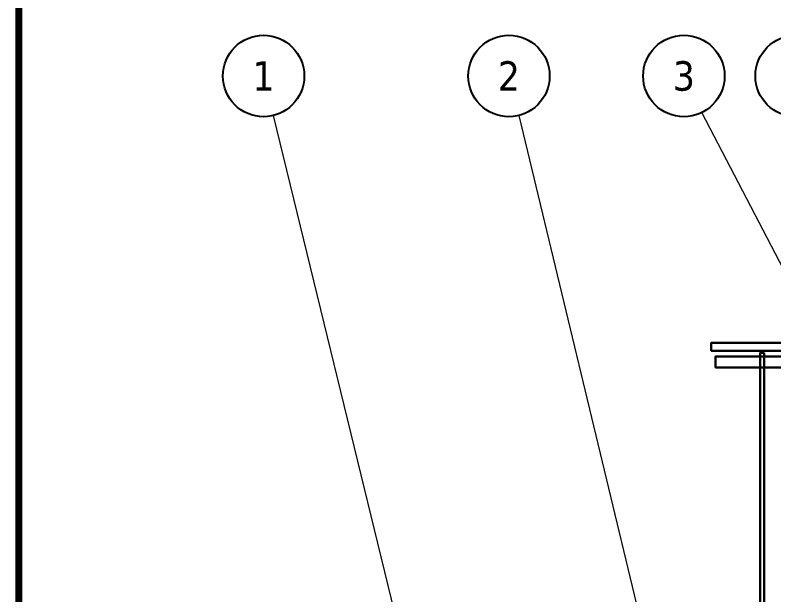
# Model space of a CAD drawing. Header units: millimetres. Extents: x 8981 to 59433, y 5244 to 14154.
# Drawn here: x 9755 to 10864, y 12054 to 12902 of the extents above; entities that cross this region are included whole.
import ezdxf
from ezdxf.enums import TextEntityAlignment as Align

# ---------------------------------------------------------------- set-up
doc = ezdxf.new("R2010")
doc.units = ezdxf.units.MM
doc.layers.add('1', color=4, linetype='Continuous')
doc.layers.add('4标注层', color=3, linetype='Continuous')
doc.layers.add('1实线层', color=7, linetype='Continuous', lineweight=30)
doc.layers.add('铁心', color=3, linetype='Continuous', lineweight=0)
doc.styles.add('Tahoma$001', font='tahoma.ttf', dxfattribs={"height": 2.159784})

msp = doc.modelspace()

# ---------------------------------------------------------------- linework, layer by layer
at = {"layer": '1', "const_width": 10.5}
msp.add_lwpolyline([(9760.583, 5574.008), (21280.583, 5574.008), (21280.583, 13854.008), (9760.583, 13854.008), (9760.583, 5574.008)], dxfattribs=at)
at = {"layer": '1实线层'}
for points in [[(10772.567, 12410.838), (12427.567, 12410.838), (12427.567, 12422.838), (10772.567, 12422.838)], [(10850.067, 12407.838), (10844.067, 12407.838), (10844.067, 10617.838), (10850.067, 10617.838)], [(10844.067, 12402.838), (10779.067, 12402.838), (10779.067, 12386.838), (10844.067, 12386.838)]]:
    msp.add_lwpolyline(points, close=True, dxfattribs=at)
at = {"layer": '1实线层', "ltscale": 3}
msp.add_lwpolyline([(10844.067, 12402.838), (12356.067, 12402.838), (12356.067, 12386.838), (10844.067, 12386.838)], close=True, dxfattribs=at)
at = {"layer": '4标注层', "ltscale": 3}
for centre in [(10118.325, 12812.688), (10476.931, 12812.688), (10732.643, 12812.688), (10896.663, 12812.688)]:
    msp.add_circle(centre, 59.478, dxfattribs=at)
at = {"layer": '铁心'}
for p, q in [((10382.281, 11732.338), (10133.085, 12755.07)), ((10698.746, 11896.835), (10491.692, 12755.07)), ((11047.983, 12203.335), (10759.121, 12759.428))]:
    msp.add_line(p, q, dxfattribs=at)

# ---------------------------------------------------------------- texts
at = {"layer": '铁心', "style": 'Tahoma$001'}
for s, p in [('1', (10118.325, 12791.297)), ('2', (10476.931, 12791.297)), ('3', (10732.643, 12791.297))]:
    msp.add_text(s, height=42.994, dxfattribs=at).set_placement(p, align=Align.CENTER)

doc.saveas('drawing.dxf')
